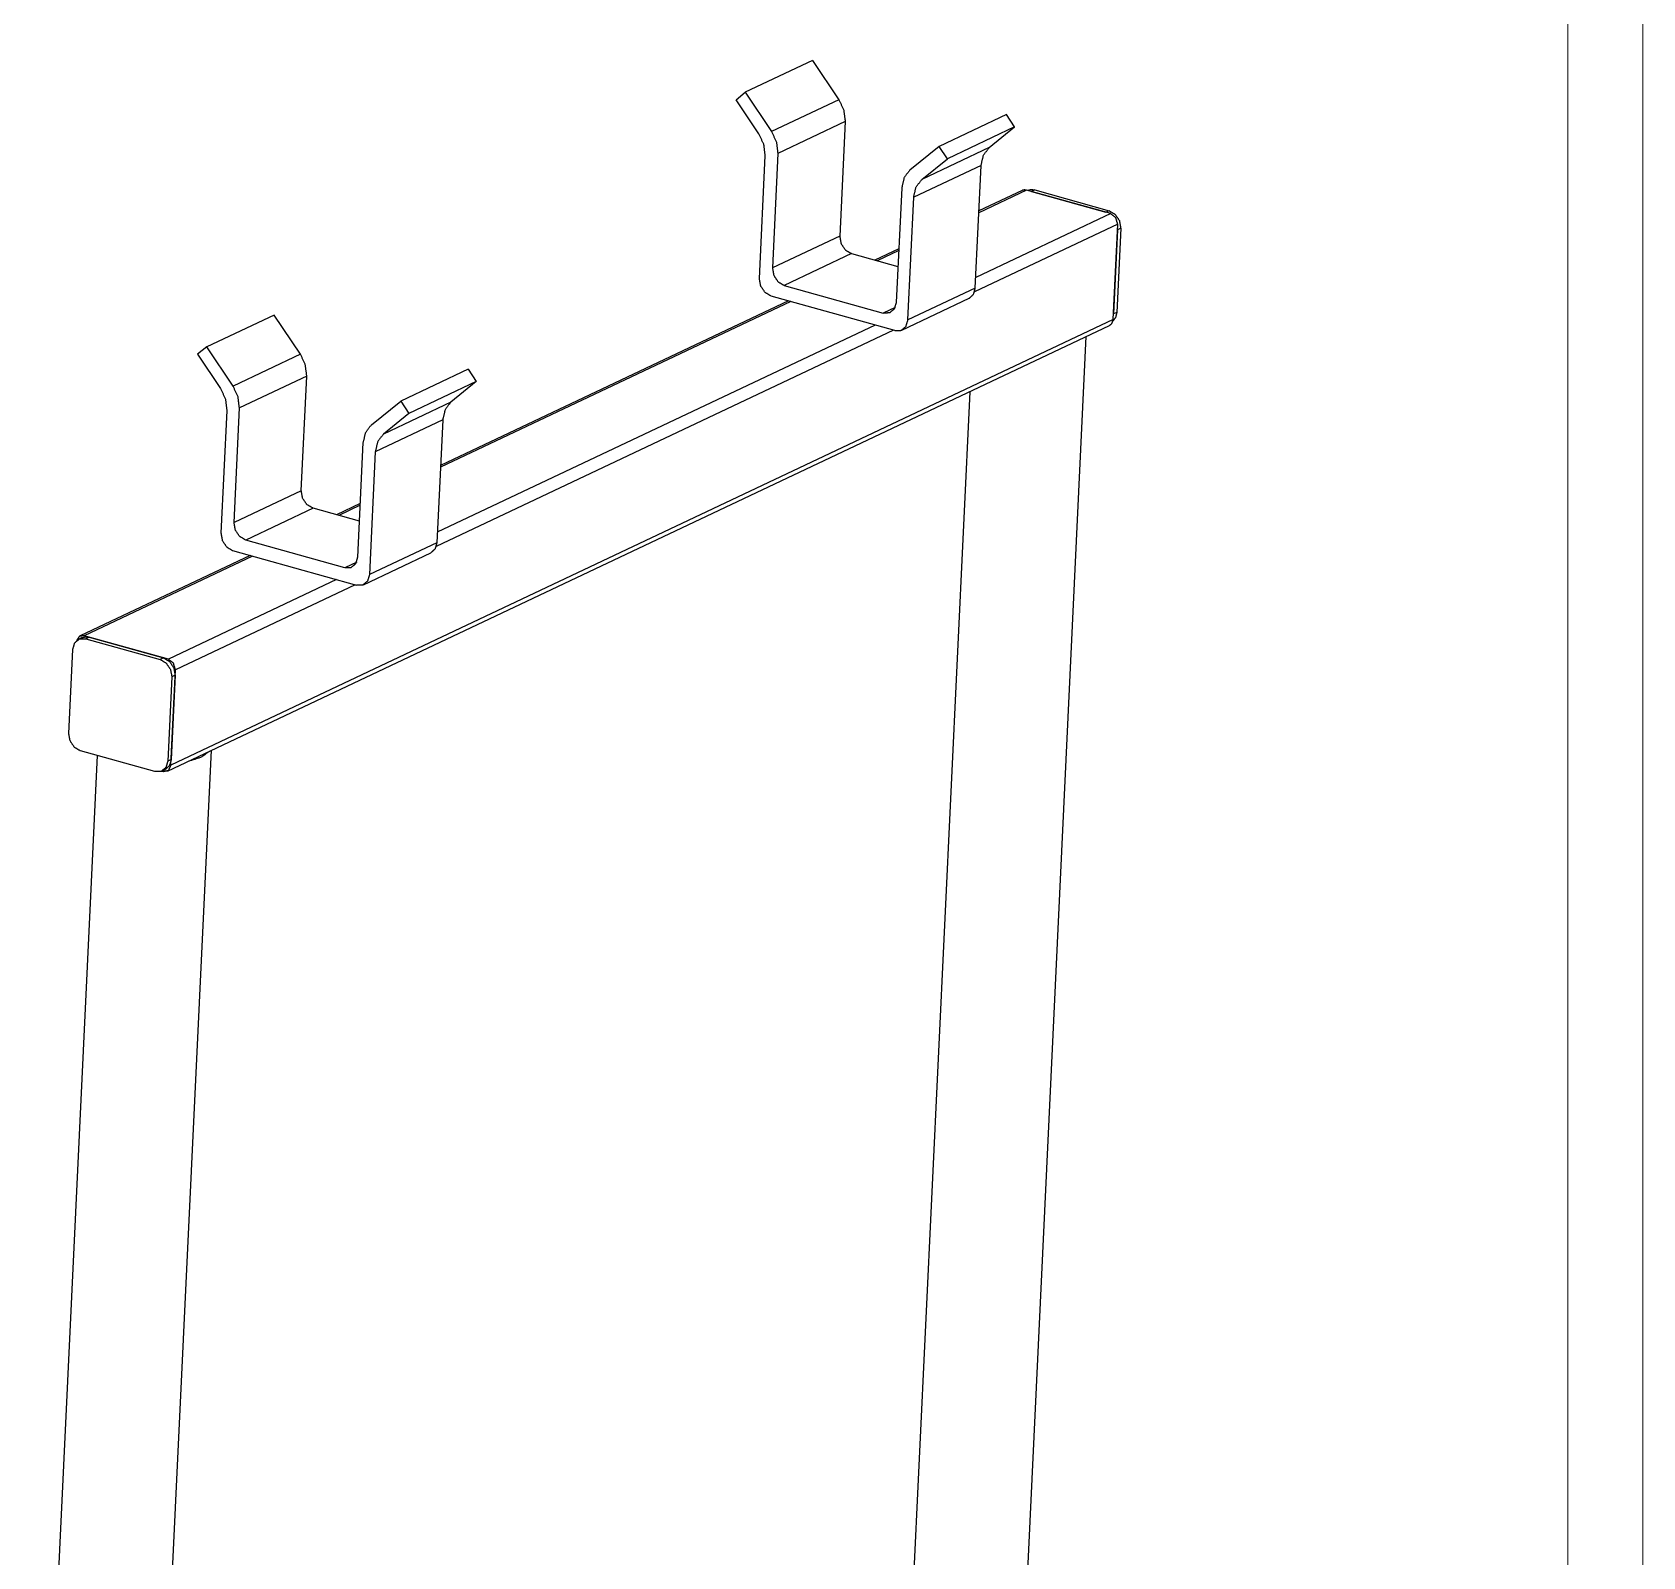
# Model space of a CAD drawing. Header units: millimetres. Extents: x 0 to 420, y 0 to 297.
# Drawn here: x 312.5 to 420, y 108.6 to 210.3 of the extents above; entities that cross this region are included whole.
import ezdxf

# ---------------------------------------------------------------- set-up
doc = ezdxf.new("R2010")
doc.units = ezdxf.units.MM
doc.layers.add('101', color=7, linetype='Continuous', true_color=0xffffff)

msp = doc.modelspace()

# ---------------------------------------------------------------- linework, layer by layer
at = {"layer": '101', "color": 133, "linetype": 'Continuous', "lineweight": 18}
for p, q in [((420, 0), (420, 297)), ((415, 5), (415, 292))]:
    msp.add_line(p, q, dxfattribs=at)
at = {"layer": '101', "color": 92, "linetype": 'Continuous', "lineweight": 25}
for p, q in [((364.58, 208.43), (360.09, 206.31)), ((364.58, 208.43), (366.34, 205.81)), ((359.47, 205.81), (360.09, 206.31)), ((361, 203.53), (359.47, 205.81)), ((360.09, 206.31), (361.84, 203.69)), ((366.34, 205.81), (361.84, 203.69)), ((366.76, 204.36), (362.26, 202.23)), ((366.76, 204.36), (366.39, 196.71)), ((377.52, 204.82), (373.03, 202.69)), ((378.07, 203.99), (377.52, 204.82)), ((378.07, 203.99), (373.58, 201.87)), ((376.37, 202.62), (378.07, 203.99)), ((362.26, 202.23), (361.9, 194.58)), ((373.03, 202.69), (371.07, 201.11)), ((376.37, 202.62), (371.88, 200.49)), ((373.58, 201.87), (373.03, 202.69)), ((361.03, 193.88), (361.42, 202.07)), ((375.83, 201.43), (371.33, 199.31)), ((371.88, 200.49), (373.58, 201.87)), ((375.44, 193.23), (375.83, 201.43)), ((370.53, 199.92), (370.16, 192.27)), ((370.95, 191.11), (371.33, 199.31)), ((378.86, 199.77), (375.68, 198.27)), ((378.58, 199.76), (375.68, 198.39)), ((384.48, 198.21), (378.86, 199.77)), ((384.48, 198.21), (375.47, 193.95)), ((384.95, 197.51), (375.4, 192.99)), ((384.64, 191.14), (384.95, 197.51)), ((366.39, 196.71), (361.9, 194.58)), ((370.33, 195.86), (368.74, 195.1)), ((370.33, 195.74), (368.89, 195.06)), ((367.18, 195.54), (362.68, 193.42)), ((367.18, 195.54), (370.28, 194.67)), ((370.08, 190.4), (361.81, 192.71)), ((362.68, 193.42), (369.29, 191.57)), ((370.55, 190.43), (375.04, 192.56)), ((375.44, 193.23), (370.95, 191.11)), ((328.64, 191.44), (324.15, 189.32)), ((330.4, 188.82), (328.64, 191.44)), ((362.98, 192.38), (339.74, 181.4)), ((363.13, 192.34), (339.74, 181.28)), ((370.09, 191.95), (369.29, 191.57)), ((321.51, 161), (384.4, 190.74)), ((384.64, 191.14), (321.75, 161.4)), ((369.98, 190.43), (339.46, 176)), ((368.75, 190.77), (339.53, 176.96)), ((324.15, 189.32), (323.53, 188.82)), ((325.9, 186.7), (324.15, 189.32)), ((378.48, 97.87), (382.85, 190)), ((323.53, 188.82), (325.06, 186.54)), ((330.4, 188.82), (325.9, 186.7)), ((330.82, 187.36), (326.32, 185.24)), ((330.45, 179.71), (330.82, 187.36)), ((341.58, 187.83), (337.09, 185.7)), ((341.58, 187.83), (342.13, 187)), ((342.13, 187), (337.64, 184.88)), ((342.13, 187), (340.43, 185.63)), ((375.07, 186.32), (370.89, 98.23)), ((325.48, 185.08), (325.09, 176.88)), ((325.96, 177.59), (326.32, 185.24)), ((335.13, 184.12), (337.09, 185.7)), ((340.43, 185.63), (335.94, 183.5)), ((337.09, 185.7), (337.64, 184.88)), ((339.89, 184.44), (335.39, 182.31)), ((337.64, 184.88), (335.94, 183.5)), ((339.89, 184.44), (339.5, 176.24)), ((334.22, 175.28), (334.59, 182.93)), ((335.39, 182.31), (335.01, 174.12)), ((330.45, 179.71), (325.96, 177.59)), ((331.24, 178.55), (326.74, 176.42)), ((334.34, 177.68), (331.24, 178.55)), ((334.39, 178.87), (332.8, 178.11)), ((334.39, 178.75), (332.95, 178.07)), ((333.35, 174.58), (326.74, 176.42)), ((327.04, 175.39), (315.68, 170.02)), ((327.2, 175.35), (315.96, 170.04)), ((325.87, 175.72), (334.14, 173.41)), ((334.61, 173.44), (339.1, 175.57)), ((339.5, 176.24), (335.01, 174.12)), ((334.15, 174.95), (333.35, 174.58)), ((332.81, 173.78), (321.58, 168.47)), ((334.04, 173.44), (322.05, 167.77)), ((321.58, 168.47), (315.96, 170.04)), ((321.75, 161.4), (322.05, 167.77)), ((320.08, 70.25), (324.45, 162.39)), ((316.82, 162.04), (312.49, 70.61)), ((321.15, 161), (321.23, 160.98))]:
    msp.add_line(p, q, dxfattribs=at)
at = {"layer": '101', "color": 72, "linetype": 'Continuous', "lineweight": 25}
for p, q in [((378.94, 199.76), (378.93, 199.75)), ((379.41, 199.79), (379.19, 199.68)), ((379.19, 199.68), (384.15, 198.3)), ((379.41, 199.79), (384.37, 198.4)), ((384.37, 198.4), (384.15, 198.3)), ((384.93, 197.13), (384.66, 191.51)), ((385.15, 197.24), (384.89, 191.62)), ((385.15, 197.24), (384.93, 197.13)), ((384.89, 191.62), (384.66, 191.51)), ((315.82, 169.91), (315.6, 169.81)), ((316.29, 169.95), (316.07, 169.84)), ((316.29, 169.95), (321.25, 168.56)), ((314.93, 163.52), (315.2, 169.13)), ((316.07, 169.84), (321.03, 168.46)), ((321.25, 168.56), (321.03, 168.46)), ((321.81, 167.29), (321.54, 161.67)), ((322.03, 167.4), (321.77, 161.78)), ((322.03, 167.4), (321.81, 167.29)), ((320.67, 160.97), (315.71, 162.35)), ((321.77, 161.78), (321.54, 161.67)), ((321.14, 161), (321.37, 161.11))]:
    msp.add_line(p, q, dxfattribs=at)
at = {"layer": '101', "color": 92, "linetype": 'Continuous', "lineweight": 25}
for points, knots in [([(366.34, 205.81), (366.66, 205.11), (366.76, 204.36)], [0, 0, 0.507534, 1, 1]), ([(361.42, 202.07), (361.33, 202.83), (361, 203.53)], [0, 0, 0.492466, 1, 1]), ([(361.84, 203.69), (362.17, 202.98), (362.26, 202.23)], [0, 0, 0.507542, 1, 1]), ([(375.83, 201.43), (375.99, 202.11), (376.37, 202.62)], [0, 0, 0.523056, 1, 1]), ([(371.07, 201.11), (370.69, 200.61), (370.53, 199.92)], [0, 0, 0.476937, 1, 1]), ([(371.33, 199.31), (371.49, 199.99), (371.88, 200.49)], [0, 0, 0.523063, 1, 1]), ([(378.86, 199.77), (378.71, 199.79), (378.58, 199.76)], [0, 0, 0.512111, 1, 1]), ([(384.95, 197.51), (384.82, 197.94), (384.48, 198.21)], [0, 0, 0.513477, 1, 1]), ([(366.39, 196.71), (366.48, 196.21), (366.77, 195.78), (367.18, 195.54)], [0, 0, 0.339216, 0.683337, 1, 1]), ([(361.81, 192.71), (361.41, 192.95), (361.12, 193.38), (361.03, 193.88)], [0, 0, 0.316642, 0.660781, 1, 1]), ([(361.9, 194.58), (361.99, 194.08), (362.28, 193.66), (362.68, 193.42)], [0, 0, 0.339219, 0.683358, 1, 1]), ([(375.04, 192.56), (375.32, 192.82), (375.44, 193.23)], [0, 0, 0.473691, 1, 1]), ([(370.16, 192.27), (370.03, 191.84), (369.71, 191.58), (369.29, 191.57)], [0, 0, 0.355229, 0.674086, 1, 1]), ([(370.08, 190.4), (370.49, 190.41), (370.81, 190.67), (370.95, 191.11)], [0, 0, 0.325914, 0.644771, 1, 1]), ([(384.4, 190.74), (384.57, 190.89), (384.64, 191.14)], [0, 0, 0.473658, 1, 1]), ([(330.82, 187.36), (330.72, 188.11), (330.4, 188.82)], [0, 0, 0.492462, 1, 1]), ([(325.06, 186.54), (325.39, 185.83), (325.48, 185.08)], [0, 0, 0.507544, 1, 1]), ([(326.32, 185.24), (326.23, 185.99), (325.9, 186.7)], [0, 0, 0.492462, 1, 1]), ([(340.43, 185.63), (340.05, 185.12), (339.89, 184.44)], [0, 0, 0.476935, 1, 1]), ([(334.59, 182.93), (334.75, 183.61), (335.13, 184.12)], [0, 0, 0.523056, 1, 1]), ([(335.94, 183.5), (335.55, 183), (335.39, 182.31)], [0, 0, 0.476942, 1, 1]), ([(331.24, 178.55), (330.83, 178.79), (330.54, 179.21), (330.45, 179.71)], [0, 0, 0.316645, 0.660792, 1, 1]), ([(326.74, 176.42), (326.34, 176.66), (326.05, 177.09), (325.96, 177.59)], [0, 0, 0.316645, 0.660792, 1, 1]), ([(325.09, 176.88), (325.18, 176.39), (325.47, 175.96), (325.87, 175.72)], [0, 0, 0.339204, 0.683346, 1, 1]), ([(333.35, 174.58), (333.77, 174.59), (334.09, 174.85), (334.22, 175.28)], [0, 0, 0.325912, 0.644778, 1, 1]), ([(339.5, 176.24), (339.38, 175.83), (339.1, 175.57)], [0, 0, 0.52634, 1, 1]), ([(335.01, 174.12), (334.87, 173.68), (334.55, 173.42), (334.14, 173.41)], [0, 0, 0.35522, 0.674101, 1, 1]), ([(315.96, 170.04), (315.64, 170), (315.45, 169.71)], [0, 0, 0.490819, 1, 1]), ([(322.05, 167.77), (321.92, 168.21), (321.58, 168.47)], [0, 0, 0.513481, 1, 1]), ([(321.23, 160.98), (321.59, 161.05), (321.75, 161.4)], [0, 0, 0.481483, 1, 1]), ([(322.92, 161.67), (323.8, 161.95), (324.33, 162.34)], [0, 0, 0.587011, 1, 1])]:
    msp.add_open_spline(points, degree=1, knots=knots, dxfattribs=at)
at = {"layer": '101', "color": 72, "linetype": 'Continuous', "lineweight": 25}
for points, knots in [([(378.94, 199.76), (379.17, 199.82), (379.41, 199.79)], [0, 0, 0.487871, 1, 1]), ([(384.37, 198.4), (384.78, 198.16), (385.06, 197.74), (385.15, 197.24)], [0, 0, 0.316642, 0.660781, 1, 1]), ([(384.89, 191.62), (384.81, 191.29), (384.63, 191.04)], [0, 0, 0.522354, 1, 1]), ([(315.82, 169.91), (316.05, 169.97), (316.29, 169.95)], [0, 0, 0.487806, 1, 1]), ([(315.2, 169.13), (315.33, 169.57), (315.65, 169.83), (316.07, 169.84)], [0, 0, 0.355221, 0.674084, 1, 1]), ([(321.03, 168.46), (321.43, 168.21), (321.72, 167.79), (321.81, 167.29)], [0, 0, 0.316645, 0.660785, 1, 1]), ([(321.25, 168.56), (321.66, 168.32), (321.94, 167.89), (322.03, 167.4)], [0, 0, 0.316651, 0.660785, 1, 1]), ([(315.71, 162.35), (315.31, 162.59), (315.02, 163.02), (314.93, 163.52)], [0, 0, 0.316645, 0.660779, 1, 1]), ([(321.54, 161.67), (321.41, 161.24), (321.09, 160.98), (320.67, 160.97)], [0, 0, 0.355224, 0.674086, 1, 1]), ([(321.77, 161.78), (321.65, 161.37), (321.37, 161.11)], [0, 0, 0.526319, 1, 1])]:
    msp.add_open_spline(points, degree=1, knots=knots, dxfattribs=at)

doc.saveas('drawing.dxf')
